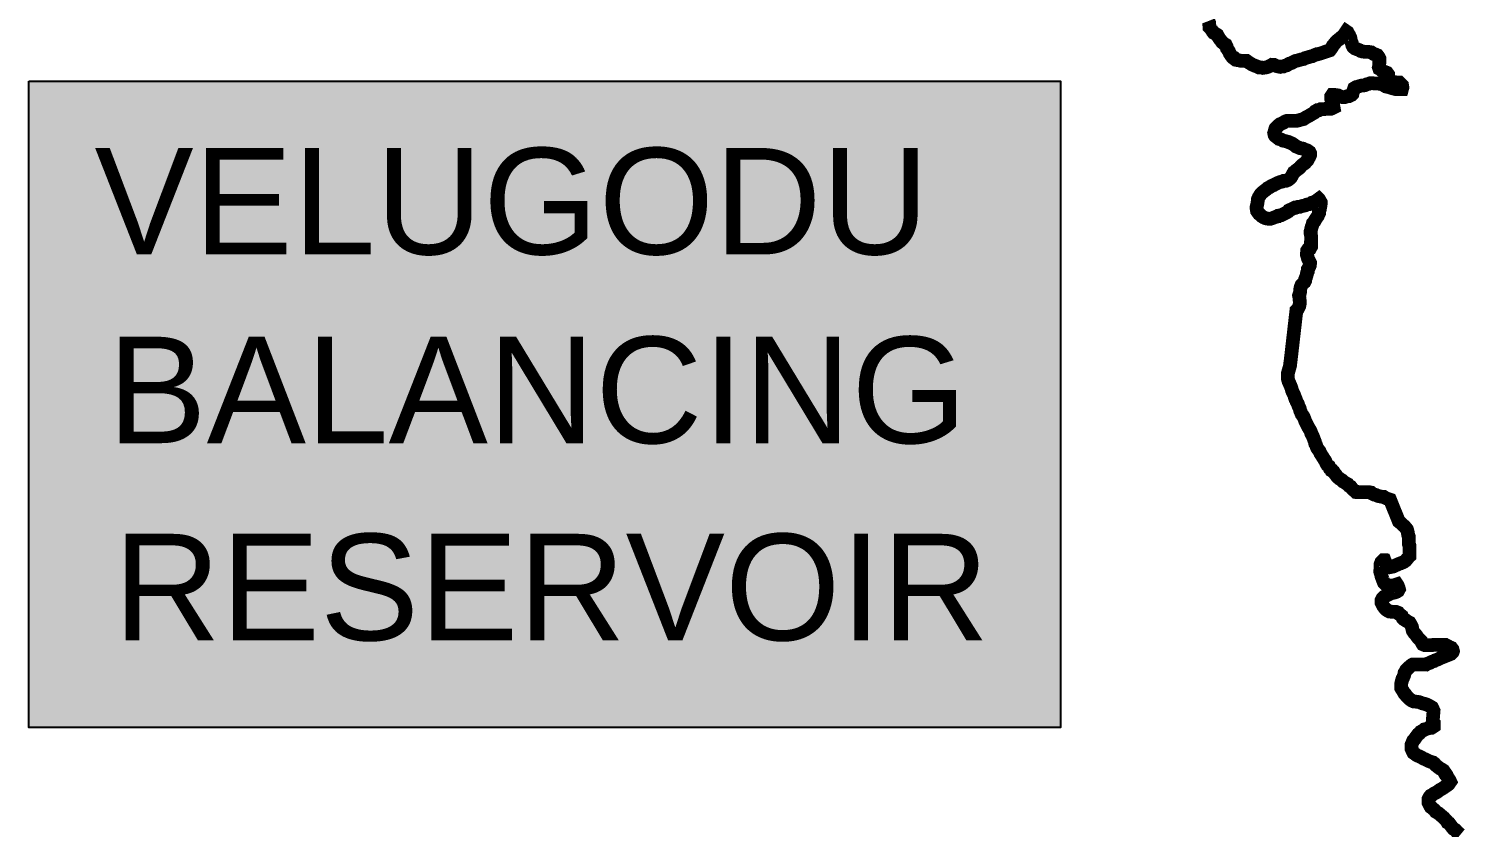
# Model space of a CAD drawing. Header units: inches. Extents: x 85036 to 260440, y 1649183 to 1742360.
# Drawn here: x 88290 to 93526, y 1736547 to 1739453 of the extents above; entities that cross this region are included whole.
import ezdxf

# ---------------------------------------------------------------- set-up
doc = ezdxf.new("R2010")
doc.units = ezdxf.units.IN
doc.header["$MEASUREMENT"] = 0
for name, color, linetype in [('chainage', 7, 'Continuous'), ('Reservoir', 140, 'Continuous'), ('Stu coo', 3, 'Continuous')]:
    doc.layers.add(name, color=color, linetype=linetype)
doc.styles.get("Standard").update_dxf_attribs({"font": 'arial.ttf'})

msp = doc.modelspace()

# ---------------------------------------------------------------- hatches: boundary and pattern name
at = {"layer": 'Stu coo'}
msp.add_hatch(color=2, dxfattribs=at).paths.add_polyline_path([(88289.8, 1739262.8), (92045, 1739262.8), (92045, 1736910.6), (88289.8, 1736910.6)])

# ---------------------------------------------------------------- linework, layer by layer
at = {"layer": 'Reservoir', "color": 4, "const_width": 50}
msp.add_lwpolyline([(92583.8, 1739481.7), (92586.7, 1739474.3), (92586.7, 1739468.4), (92588.1, 1739461), (92588, 1739458), (92593.9, 1739452), (92598.3, 1739444.6), (92602.7, 1739438.6), (92608.6, 1739435.6), (92616, 1739431.1), (92618.9, 1739425.2), (92624.7, 1739416.2), (92630.6, 1739408.8), (92633.5, 1739404.3), (92639.4, 1739399.8), (92646.8, 1739395.3), (92649.7, 1739389.3), (92651.1, 1739381.9), (92658.4, 1739371.5), (92661.3, 1739364.1), (92667.2, 1739355.2), (92671.6, 1739349.2), (92677.5, 1739344.7), (92680.4, 1739344.7), (92684.9, 1739340.2), (92693.8, 1739338.6), (92701.2, 1739337.1), (92711.6, 1739337), (92722, 1739336.9), (92726.4, 1739333.9), (92732.3, 1739329.4), (92735.3, 1739327.9), (92742.7, 1739323.3), (92753, 1739318.8), (92761.9, 1739315.8), (92767.8, 1739312.7), (92775.2, 1739312.7), (92781.2, 1739311.1), (92791.6, 1739312.5), (92797.5, 1739313.9), (92805, 1739316.8), (92815.5, 1739322.6), (92821.4, 1739322.5), (92830.3, 1739318), (92836.2, 1739316.5), (92845.1, 1739314.9), (92849.6, 1739316.3), (92857, 1739316.2), (92863, 1739319.1), (92869, 1739320.5), (92877.9, 1739326.3), (92886.9, 1739329.2), (92894.4, 1739333.5), (92900.3, 1739336.4), (92907.8, 1739337.8), (92918.2, 1739340.7), (92922.7, 1739342.1), (92930.2, 1739343.5), (92934.7, 1739346.4), (92945.1, 1739349.2), (92954.1, 1739352.1), (92961.5, 1739353.5), (92970.5, 1739357.8), (92977.9, 1739360.7), (92980.9, 1739360.6), (92991.3, 1739363.5), (92995.8, 1739364.9), (93007.7, 1739369.2), (93016.6, 1739372.1), (93025.6, 1739375), (93030.1, 1739380.8), (93033.1, 1739385.2), (93036.1, 1739391.1), (93042.2, 1739398.4), (93046.7, 1739404.3), (93052.6, 1739410.1), (93058.6, 1739414.5), (93063.1, 1739418.9), (93070.6, 1739424.7), (93076.6, 1739430.6), (93079.6, 1739435), (93085.6, 1739443.8), (93090, 1739440.8), (93092.9, 1739434.8), (93095.9, 1739430.4), (93100.2, 1739421.5), (93101.6, 1739414.1), (93103, 1739406.7), (93105.9, 1739400.7), (93107.4, 1739393.3), (93110.3, 1739387.4), (93117.7, 1739381.4), (93126.5, 1739378.3), (93133.9, 1739375.3), (93138.3, 1739372.3), (93144.1, 1739370.8), (93155.9, 1739369.3), (93167.7, 1739369.1), (93176.6, 1739367.6), (93181, 1739364.6), (93185.4, 1739361.6), (93191.3, 1739360.1), (93198.6, 1739357.1), (93203, 1739351.1), (93205.9, 1739345.2), (93205.8, 1739340.8), (93205.8, 1739334.9), (93205.7, 1739326), (93205.6, 1739318.7), (93204, 1739312.8), (93205.5, 1739308.3), (93211.3, 1739305.3), (93215.7, 1739300.9), (93221.6, 1739297.9), (93233.3, 1739293.4), (93237.7, 1739287.4), (93237.6, 1739280.1), (93239, 1739272.7), (93240.3, 1739266.8), (93243.2, 1739262.4), (93246.1, 1739260.9), (93256.4, 1739259.3), (93262.3, 1739259.3), (93268.2, 1739257.8), (93278.5, 1739257.7), (93284.3, 1739251.8), (93288.7, 1739247.3), (93290, 1739240), (93288.4, 1739234.1), (93282.6, 1739234.2), (93273.7, 1739234.2), (93263.4, 1739234.3), (93257.5, 1739235.8), (93247.3, 1739238.8), (93238.4, 1739241.9), (93235.5, 1739241.9), (93229.6, 1739243.4), (93222.3, 1739247.9), (93213.5, 1739252.3), (93210.6, 1739252.4), (93203.2, 1739253.9), (93189.9, 1739254), (93181.1, 1739255.5), (93173.7, 1739255.6), (93166.3, 1739252.7), (93160.4, 1739251.3), (93154.4, 1739248.4), (93147, 1739247), (93142.6, 1739247), (93136.6, 1739245.6), (93127.7, 1739242.7), (93121.8, 1739241.3), (93114.4, 1739236.9), (93112.8, 1739232.5), (93109.7, 1739223.7), (93108.1, 1739216.4), (93103.6, 1739212), (93094.7, 1739207.7), (93088.7, 1739207.7), (93079.8, 1739204.8), (93071, 1739204.9), (93065.1, 1739206.4), (93056.3, 1739210.8), (93046, 1739212.3), (93041.5, 1739212.4), (93034.1, 1739212.5), (93031.1, 1739208.1), (93031, 1739202.2), (93031, 1739196.3), (93033.7, 1739186), (93035.1, 1739181.6), (93037.9, 1739174.3), (93039.3, 1739166.9), (93033.4, 1739164), (93030.4, 1739162.6), (93018.5, 1739162.6), (93012.6, 1739162.7), (93006.7, 1739161.2), (92999.3, 1739161.3), (92993.4, 1739161.3), (92985.9, 1739157), (92979.9, 1739157.1), (92972.5, 1739152.7), (92969.5, 1739148.3), (92962, 1739143.9), (92954.5, 1739139.6), (92950, 1739136.7), (92944, 1739133.8), (92936.6, 1739129.5), (92930.6, 1739125.1), (92924.6, 1739123.7), (92914.2, 1739120.8), (92903.8, 1739118), (92897.8, 1739118.1), (92891.9, 1739118.1), (92881.5, 1739118.2), (92875.6, 1739118.2), (92869.6, 1739118.3), (92862.2, 1739115.4), (92856.2, 1739111), (92848.7, 1739108.1), (92842.8, 1739105.2), (92838.3, 1739100.8), (92832.3, 1739094.9), (92827.8, 1739090.5), (92826.2, 1739086.1), (92824.7, 1739078.7), (92823.1, 1739074.3), (92824.5, 1739066.9), (92826, 1739064), (92840.7, 1739052.4), (92846.6, 1739050.9), (92855.5, 1739046.3), (92862.9, 1739044.8), (92868.8, 1739043.2), (92874.7, 1739041.7), (92880.6, 1739038.6), (92885, 1739037.1), (92890.9, 1739034.1), (92895.3, 1739031), (92902.7, 1739025), (92910.1, 1739022), (92917.4, 1739018.9), (92927.8, 1739017.3), (92933.7, 1739014.3), (92942.5, 1739011.2), (92951.3, 1739005.2), (92954.2, 1738999.3), (92954.2, 1738994.9), (92951.1, 1738987.5), (92948.1, 1738981.7), (92945.1, 1738975.8), (92940.6, 1738971.4), (92936.1, 1738965.6), (92930.2, 1738961.3), (92924.2, 1738956.9), (92921.2, 1738954), (92916.7, 1738948.2), (92909.3, 1738942.3), (92903.3, 1738938), (92900.3, 1738935.1), (92894.3, 1738930.7), (92889.7, 1738921.9), (92883.7, 1738911.6), (92879.1, 1738907.2), (92873.1, 1738902.9), (92865.7, 1738900), (92858.3, 1738900.1), (92852.3, 1738897.2), (92844.8, 1738895.8), (92837.4, 1738892.9), (92831.4, 1738890.1), (92820.9, 1738884.3), (92813.5, 1738881.4), (92804.5, 1738875.6), (92798.5, 1738872.7), (92794, 1738868.3), (92788, 1738864), (92779.1, 1738856.7), (92774.6, 1738852.3), (92770, 1738845), (92767, 1738840.6), (92764, 1738833.2), (92763.9, 1738830.3), (92762.3, 1738819.9), (92760.8, 1738811.1), (92759.2, 1738805.2), (92759.1, 1738799.3), (92760.5, 1738790.4), (92763.5, 1738785.9), (92767.8, 1738780), (92772.3, 1738777), (92778.2, 1738771), (92785.5, 1738766.5), (92792.9, 1738763.5), (92801.8, 1738761.9), (92809.3, 1738761.8), (92818.2, 1738764.7), (92828.7, 1738769), (92836.1, 1738770.4), (92839.1, 1738773.3), (92848, 1738774.7), (92854, 1738777.6), (92860, 1738780.5), (92868.9, 1738784.8), (92873.4, 1738787.7), (92876.4, 1738792.1), (92885.4, 1738796.4), (92891.3, 1738799.3), (92897.3, 1738802.2), (92901.8, 1738802.2), (92909.2, 1738805), (92915.2, 1738805), (92922.6, 1738807.8), (92928.6, 1738809.2), (92936, 1738810.6), (92942, 1738813.5), (92949.4, 1738814.9), (92956.9, 1738816.3), (92961.3, 1738820.7), (92967.3, 1738822.1), (92973.3, 1738825), (92979.2, 1738829.3), (92985.2, 1738833.7), (92986.7, 1738832.2), (92992.5, 1738821.8), (92992.5, 1738815.9), (92990.9, 1738805.6), (92989.3, 1738796.8), (92986.3, 1738789.4), (92986.3, 1738782), (92981.7, 1738771.7), (92972.7, 1738758.5), (92969.7, 1738752.6), (92963.7, 1738745.3), (92962.1, 1738739.4), (92959.1, 1738730.6), (92957.5, 1738723.2), (92956, 1738717.3), (92956, 1738711.4), (92955.9, 1738706.9), (92957.3, 1738699.5), (92957.3, 1738689.2), (92957.2, 1738680.3), (92957.1, 1738674.4), (92957, 1738665.5), (92957, 1738659.6), (92953.9, 1738653.7), (92946.5, 1738650.8), (92943.5, 1738646.4), (92943.4, 1738643.4), (92941.9, 1738634.6), (92941.8, 1738631.6), (92944.7, 1738622.7), (92946.1, 1738616.8), (92950.5, 1738607.9), (92953.4, 1738602), (92953.3, 1738593.1), (92950.2, 1738585.7), (92945.7, 1738578.4), (92945.6, 1738571), (92942.6, 1738565.1), (92942.5, 1738562.1), (92939.4, 1738550.3), (92936.4, 1738543), (92936.3, 1738537.1), (92933.3, 1738531.2), (92930.2, 1738528.3), (92922.7, 1738520.9), (92919.7, 1738513.6), (92918.1, 1738506.2), (92918.1, 1738498.8), (92916.5, 1738491.4), (92913.4, 1738482.5), (92914.8, 1738475.1), (92914.8, 1738469.2), (92916.2, 1738463.3), (92916.1, 1738460.4), (92916, 1738451.5), (92914.4, 1738444.2), (92911.4, 1738438.3), (92908.4, 1738432.4), (92903.9, 1738428), (92882.5, 1738241.5), (92880.9, 1738232.7), (92880.9, 1738228.3), (92877.8, 1738216.5), (92874.7, 1738206.1), (92873.1, 1738200.2), (92873, 1738191.4), (92873, 1738185.4), (92872.9, 1738179.5), (92875.7, 1738169.1), (92878.6, 1738163.1), (92883, 1738152.7), (92885.9, 1738145.3), (92887.3, 1738139.4), (92890.1, 1738131.9), (92895.9, 1738120), (92900.2, 1738106.7), (92901.7, 1738105.2), (92904.6, 1738096.3), (92909, 1738088.8), (92911.8, 1738079.9), (92916.2, 1738071), (92917.6, 1738063.6), (92920.5, 1738057.6), (92923.4, 1738050.2), (92929.2, 1738042.7), (92930.7, 1738039.8), (92933.5, 1738032.4), (92936.4, 1738024.9), (92939.3, 1738019), (92942.2, 1738013), (92946.5, 1738004.1), (92949.4, 1737999.7), (92953.8, 1737992.2), (92956.7, 1737986.3), (92958.1, 1737980.4), (92962.5, 1737972.9), (92965.4, 1737965.5), (92968.3, 1737958.1), (92971.2, 1737950.7), (92972.6, 1737943.3), (92975.5, 1737938.8), (92978.3, 1737929.9), (92979.8, 1737926.9), (92984.2, 1737921), (92988.6, 1737915), (92991.5, 1737907.6), (92994.4, 1737903.1), (93000.3, 1737894.2), (93004.7, 1737886.8), (93009.1, 1737880.8), (93012, 1737873.4), (93016.4, 1737865.9), (93022.2, 1737861.5), (93025.1, 1737854), (93031, 1737849.6), (93032.4, 1737845.1), (93039.8, 1737840.6), (93042.7, 1737836.1), (93048.5, 1737828.7), (93051.4, 1737824.3), (93055.8, 1737819.8), (93061.7, 1737815.3), (93069.1, 1737810.8), (93074.9, 1737804.8), (93077.9, 1737803.3), (93085.2, 1737798.8), (93091.1, 1737795.8), (93095.5, 1737789.9), (93101.4, 1737786.9), (93107.2, 1737779.4), (93111.6, 1737775), (93117.5, 1737770.5), (93120.4, 1737767.5), (93124.9, 1737767.4), (93133.8, 1737767.3), (93144.2, 1737767.2), (93156.1, 1737767.1), (93160.5, 1737767), (93168, 1737767), (93175.4, 1737765.4), (93178.3, 1737762.4), (93187.2, 1737757.9), (93194.6, 1737756.3), (93200.5, 1737753.3), (93207.9, 1737751.7), (93215.3, 1737750.2), (93221.3, 1737750.1), (93225.7, 1737747.1), (93231.6, 1737744.1), (93244.9, 1737739.5), (93276.9, 1737660.1), (93284.3, 1737654.1), (93297.5, 1737642.1), (93306.3, 1737631.7), (93307.7, 1737627.2), (93309.2, 1737621.3), (93310.5, 1737612.5), (93313.4, 1737603.6), (93313.3, 1737594.7), (93313.2, 1737584.3), (93313.1, 1737578.4), (93316, 1737571), (93315.9, 1737562.1), (93315.8, 1737554.8), (93315.7, 1737547.4), (93315.7, 1737544.4), (93315.6, 1737534.1), (93312.6, 1737531.2), (93308.1, 1737525.4), (93302.1, 1737518.1), (93296.1, 1737513.7), (93290.1, 1737510.8), (93284.1, 1737508), (93282.7, 1737508), (93275.2, 1737505.1), (93263.2, 1737499.3), (93257.3, 1737496.5), (93251.3, 1737495.1), (93243.9, 1737493.7), (93238, 1737496.7), (93232.1, 1737505.6), (93227.7, 1737511.5), (93224.8, 1737518.9), (93220.4, 1737519), (93212.9, 1737511.7), (93209.8, 1737502.9), (93209.7, 1737492.5), (93209.6, 1737486.6), (93209.5, 1737476.3), (93212.4, 1737467.4), (93213.8, 1737460), (93216.7, 1737452.6), (93219.5, 1737445.2), (93222.4, 1737437.8), (93228.3, 1737431.8), (93229.8, 1737431.8), (93235.7, 1737428.8), (93244.6, 1737427.2), (93255, 1737427.1), (93261, 1737428.5), (93269.9, 1737431.4), (93272.9, 1737426.9), (93275.7, 1737419.5), (93277.2, 1737413.6), (93274.1, 1737407.7), (93269.6, 1737404.8), (93262.2, 1737401.9), (93256.2, 1737400.5), (93250.2, 1737399.1), (93239.8, 1737394.8), (93235.3, 1737391.9), (93227.8, 1737389), (93223.3, 1737386.1), (93217.3, 1737380.3), (93214.3, 1737374.4), (93214.2, 1737368.5), (93214.2, 1737364), (93218.5, 1737355.1), (93220, 1737352.1), (93224.4, 1737346.2), (93231.7, 1737338.7), (93236.2, 1737335.7), (93242.1, 1737332.7), (93246.5, 1737332.6), (93251, 1737331.1), (93262.9, 1737331), (93267.3, 1737330.9), (93274.7, 1737327.9), (93277.7, 1737323.4), (93282.1, 1737320.4), (93288, 1737315.9), (93290.9, 1737308.5), (93295.3, 1737304), (93301.2, 1737301), (93302.7, 1737299.5), (93313, 1737293.5), (93316, 1737292), (93320.4, 1737284.5), (93324.7, 1737275.6), (93326.1, 1737268.2), (93327.6, 1737262.3), (93330.5, 1737257.8), (93333.4, 1737253.3), (93337.8, 1737248.9), (93342.2, 1737242.9), (93346.6, 1737237), (93352.4, 1737231), (93358.3, 1737225), (93361.2, 1737217.6), (93364.1, 1737213.2), (93371.5, 1737210.1), (93377.5, 1737210.1), (93389.4, 1737209.9), (93396.8, 1737209.8), (93402.8, 1737211.3), (93413.2, 1737211.1), (93420.6, 1737211.1), (93429.5, 1737211), (93438.4, 1737210.9), (93447.3, 1737210.8), (93453.2, 1737207.8), (93460.6, 1737203.3), (93468, 1737200.2), (93472.4, 1737194.3), (93473.8, 1737188.3), (93472.3, 1737183.9), (93466.3, 1737178.1), (93458.8, 1737175.2), (93448.4, 1737170.9), (93440.9, 1737168), (93433.5, 1737165.1), (93429, 1737163.7), (93418.5, 1737157.9), (93409.6, 1737155), (93405.1, 1737152.1), (93396.1, 1737149.3), (93391.6, 1737146.4), (93387.2, 1737144.9), (93379.7, 1737142.1), (93375.2, 1737139.2), (93366.3, 1737139.3), (93352.9, 1737139.4), (93345.5, 1737139.5), (93338, 1737139.6), (93327.6, 1737139.7), (93324.6, 1737138.3), (93317.1, 1737132.4), (93312.6, 1737128.1), (93303.6, 1737119.3), (93300.6, 1737113.4), (93297.6, 1737109), (93296, 1737100.2), (93292.9, 1737092.8), (93289.9, 1737086.9), (93286.8, 1737076.6), (93285.2, 1737067.7), (93285.1, 1737058.8), (93285.1, 1737054.3), (93289.5, 1737046.8), (93292.4, 1737042.3), (93296.8, 1737034.8), (93301.2, 1737030.3), (93304.2, 1737025.8), (93310, 1737019.7), (93314.5, 1737015.2), (93320.4, 1737010.7), (93324.8, 1737007.6), (93332.2, 1737004.6), (93338.2, 1737004.5), (93350.1, 1737002.9), (93354.5, 1737001.4), (93361.9, 1736998.4), (93369.4, 1736996.8), (93378.3, 1736993.8), (93390.1, 1736987.8), (93397.5, 1736983.3), (93400.4, 1736977.4), (93403.3, 1736971.4), (93399.8, 1736929.6), (93404.2, 1736925.1), (93404.1, 1736914.7), (93399.6, 1736911.8), (93395.2, 1736908.9), (93390.7, 1736909), (93380.3, 1736906.2), (93369.8, 1736903.4), (93366.8, 1736900.5), (93356.3, 1736894.7), (93351.8, 1736888.8), (93347.3, 1736885.9), (93342.8, 1736880.1), (93338.3, 1736874.2), (93333.7, 1736866.9), (93329.2, 1736862.5), (93326.1, 1736855.2), (93323.1, 1736847.8), (93323, 1736843.3), (93322.9, 1736832.9), (93325.8, 1736826.9), (93330.1, 1736818), (93334.6, 1736815), (93340.5, 1736810.5), (93346.4, 1736807.4), (93353.8, 1736804.4), (93359.7, 1736801.3), (93367.1, 1736796.8), (93371.6, 1736795.3), (93380.4, 1736790.7), (93390.8, 1736786.2), (93401.1, 1736783.1), (93407, 1736778.5), (93409.9, 1736774.1), (93417.3, 1736768.1), (93427.6, 1736760.5), (93433.5, 1736757.5), (93437.9, 1736754.5), (93442.3, 1736747), (93443.8, 1736747), (93451.1, 1736736.6), (93452.5, 1736732.1), (93461.2, 1736718.7), (93464.1, 1736712.8), (93458.1, 1736704), (93452.1, 1736699.6), (93447.6, 1736696.7), (93441.6, 1736692.3), (93432.7, 1736686.5), (93426.7, 1736683.6), (93419.2, 1736677.8), (93413.2, 1736673.5), (93405.8, 1736670.6), (93398.3, 1736664.8), (93392.3, 1736661.9), (93387.8, 1736656), (93384.8, 1736650.2), (93384.7, 1736644.2), (93384.6, 1736636.8), (93389, 1736627.9), (93393.4, 1736620.5), (93397.8, 1736617.5), (93406.6, 1736610), (93411, 1736604), (93421.4, 1736598), (93431.7, 1736589), (93439.1, 1736583), (93444.9, 1736577), (93449.4, 1736572.5), (93453.7, 1736565.1), (93459.6, 1736562.1), (93468.4, 1736550.2), (93475.7, 1736541.2), (93481.6, 1736538.2), (93486, 1736533.7), (93489, 1736529.2), (93491.9, 1736527.7), (93500.8, 1736520.3)], dxfattribs=at)
at = {"layer": 'Stu coo', "color": 2}
msp.add_lwpolyline([(88289.8, 1739262.8), (92045, 1739262.8), (92045, 1736910.6), (88289.8, 1736910.6)], close=True, dxfattribs=at)

# ---------------------------------------------------------------- texts
at = {"layer": 'chainage', "color": 1}
for s, p in [('VELUGODU ', (88529, 1738632.2)), ('BALANCING ', (88576.6, 1737945.1)), (' RESERVOIR', (88447.3, 1737227.7))]:
    msp.add_text(s, height=387.5, dxfattribs=at).set_placement(p)

doc.saveas('drawing.dxf')
